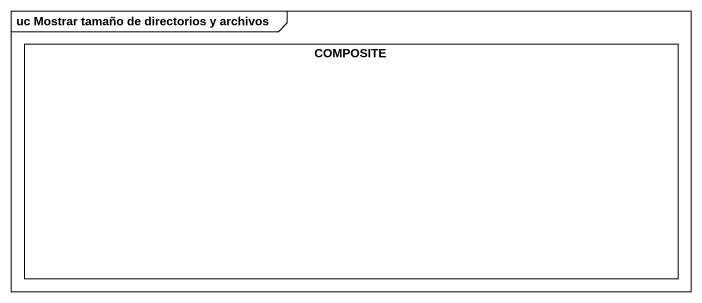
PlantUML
@startuml
mainframe uc Mostrar tamaño de directorios y archivos
rectangle COMPOSITE
@enduml
